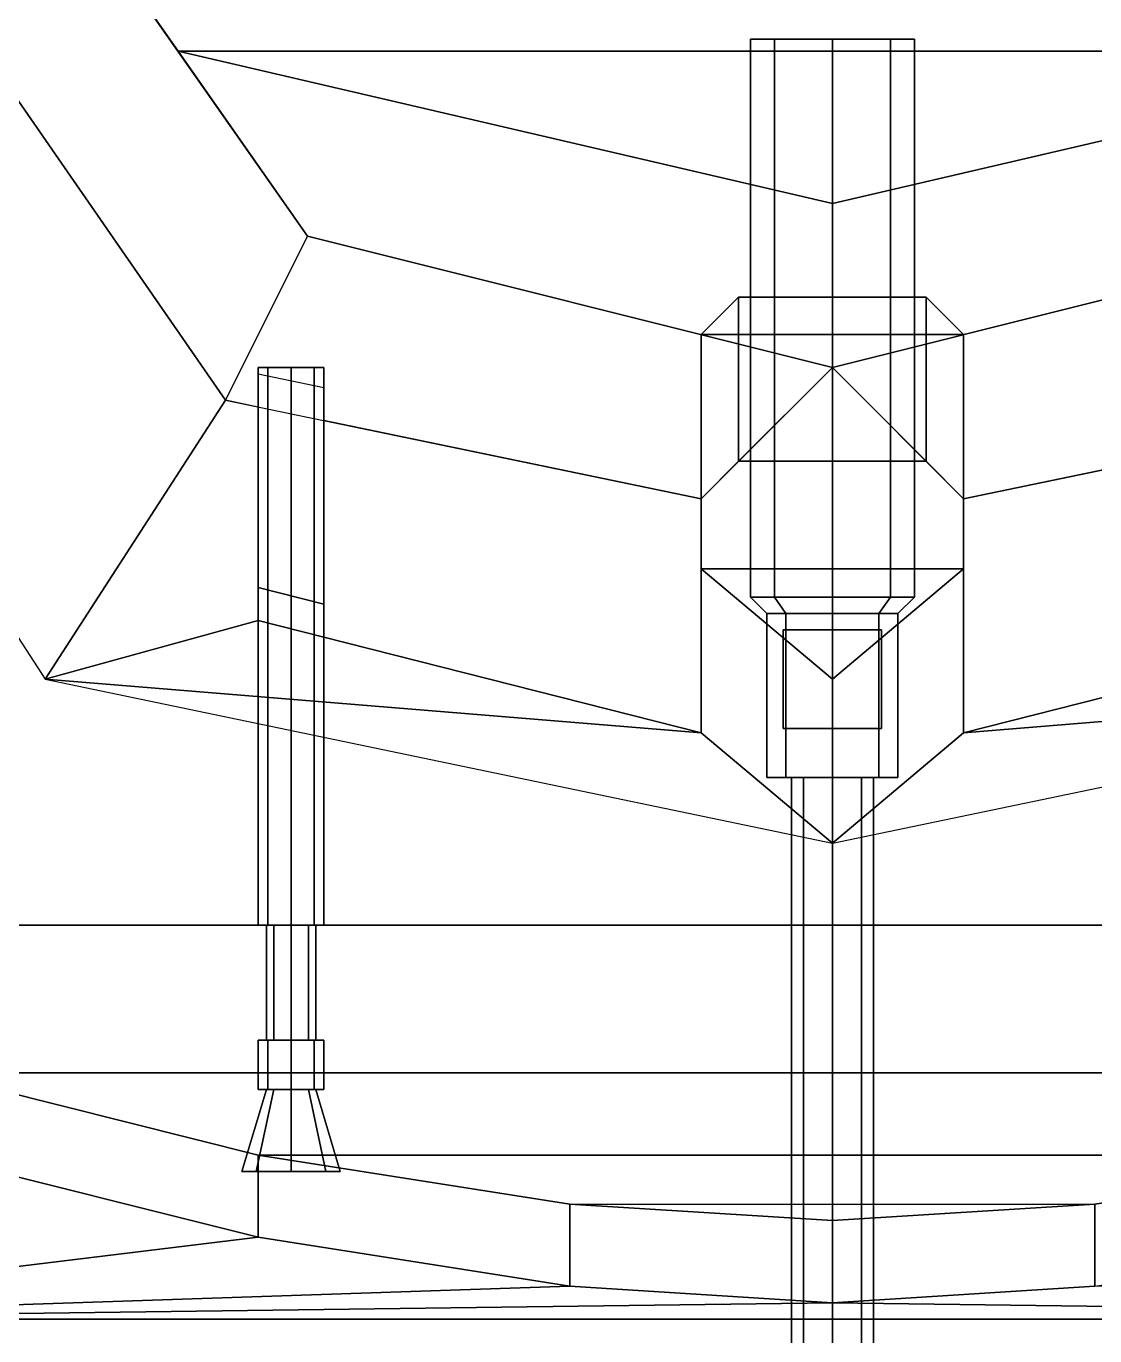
# Model space of a CAD drawing. Header units: millimetres. Extents: x -1.07 to 1.03, y -2.23 to 2.52.
# Drawn here: x -0.492 to 0.16, y -0.13 to 0.668 of the extents above; entities that cross this region are included whole.
import ezdxf

# ---------------------------------------------------------------- set-up
doc = ezdxf.new("R2010")
doc.units = ezdxf.units.MM
for name, color, linetype in [('gun', 1, 'Continuous'), ('sleeve', 5, 'Continuous'), ('turret', 2, 'Continuous')]:
    doc.layers.add(name, color=color, linetype=linetype)

msp = doc.modelspace()

# ---------------------------------------------------------------- linework, layer by layer
for points in [[(0.76, 0.12, 1.6), (0.76, 1.98, 1.6), (-0.76, 1.98, 1.6), (-0.76, 0.12, 1.6)], [(0.58, 1.97571, 0.3), (0.58, -0.69, 0.3), (-0.58, -0.69, 0.3), (-0.58, 1.97571, 0.3)], [(-0.55, 0.03, 1.6), (0.55, 0.03, 1.6), (0.76, 0.12, 1.6), (-0.76, 0.12, 1.6)], [(-0.35, -0.07, 1.65), (-0.35, -0.02, 1.65), (-0.55, 0.03, 1.65), (-0.55, -0.02, 1.65)], [(-0.35, -0.02, 1.65), (-0.35, -0.02, 1.6), (-0.55, 0.03, 1.6), (-0.55, 0.03, 1.65)], [(-0.35, -0.02, 1.6), (0.35, -0.02, 1.6), (0.55, 0.03, 1.6), (-0.55, 0.03, 1.6)], [(-0.55, -0.02, 1.6), (-0.76, -0.12, 1.6), (-0.76, -0.12, 1.6), (-0.35, -0.07, 1.6)], [(-0.55, -0.02, 1.65), (-0.55, -0.02, 1.6), (-0.35, -0.07, 1.6), (-0.35, -0.07, 1.65)], [(-0.16, -0.1, 1.65), (-0.16, -0.05, 1.65), (-0.35, -0.02, 1.65), (-0.35, -0.07, 1.65)], [(-0.16, -0.05, 1.65), (-0.16, -0.05, 1.6), (-0.35, -0.02, 1.6), (-0.35, -0.02, 1.65)], [(0.35, -0.02, 1.6), (-0.35, -0.02, 1.6), (-0.16, -0.05, 1.6), (0.16, -0.05, 1.6)], [(0.35, -0.07, 1.65), (0.35, -0.02, 1.65), (0.16, -0.05, 1.65), (0.16, -0.1, 1.65)], [(0.35, -0.02, 1.65), (0.35, -0.02, 1.6), (0.16, -0.05, 1.6), (0.16, -0.05, 1.65)], [(0, -0.11, 1.65), (0, -0.06, 1.65), (-0.16, -0.05, 1.65), (-0.16, -0.1, 1.65)], [(0, -0.06, 1.65), (0, -0.06, 1.6), (-0.16, -0.05, 1.6), (-0.16, -0.05, 1.65)], [(0.16, -0.1, 1.65), (0.16, -0.05, 1.65), (0, -0.06, 1.65), (0, -0.11, 1.65)], [(0.16, -0.05, 1.65), (0.16, -0.05, 1.6), (0, -0.06, 1.6), (0, -0.06, 1.65)], [(-0.35, -0.07, 1.6), (-0.76, -0.12, 1.6), (-0.76, -0.12, 1.6), (-0.16, -0.1, 1.6)], [(-0.35, -0.07, 1.65), (-0.35, -0.07, 1.6), (-0.16, -0.1, 1.6), (-0.16, -0.1, 1.65)], [(-0.16, -0.1, 1.6), (-0.76, -0.12, 1.6), (-0.76, -0.12, 1.6), (0, -0.11, 1.6)], [(-0.16, -0.1, 1.65), (-0.16, -0.1, 1.6), (0, -0.11, 1.6), (0, -0.11, 1.65)], [(0.16, -0.1, 1.6), (0.16, -0.1, 1.65), (0, -0.11, 1.65), (0, -0.11, 1.6)], [(0.76, -0.12, 1.6), (0.16, -0.1, 1.6), (0, -0.11, 1.6), (0.76, -0.12, 1.6)], [(0.76, -0.12, 1.6), (0, -0.11, 1.6), (-0.76, -0.12, 1.6), (0.76, -0.12, 1.6)], [(0.51, -0.14037, 1.55), (0.76, -0.12, 1.6), (-0.76, -0.12, 1.6), (-0.51, -0.14037, 1.55)]]:
    msp.add_3dface(points)
at = {"layer": 'gun'}
for points in [[(-0.34414, 0.46, 1.76414), (-0.35, 0.46, 1.75), (-0.35, 0.12, 1.75), (-0.34414, 0.12, 1.76414)], [(-0.35, 0.46, 1.75), (-0.34414, 0.46, 1.73586), (-0.34414, 0.12, 1.73586), (-0.35, 0.12, 1.75)], [(-0.33, 0.46, 1.77), (-0.34414, 0.46, 1.76414), (-0.34414, 0.12, 1.76414), (-0.33, 0.12, 1.77)], [(-0.34414, 0.46, 1.73586), (-0.33, 0.46, 1.73), (-0.33, 0.12, 1.73), (-0.34414, 0.12, 1.73586)], [(-0.31586, 0.46, 1.76414), (-0.33, 0.46, 1.77), (-0.33, 0.12, 1.77), (-0.31586, 0.12, 1.76414)], [(-0.33, 0.46, 1.73), (-0.31586, 0.46, 1.73586), (-0.31586, 0.12, 1.73586), (-0.33, 0.12, 1.73)], [(-0.31, 0.46, 1.75), (-0.31586, 0.46, 1.76414), (-0.31586, 0.12, 1.76414), (-0.31, 0.12, 1.75)], [(-0.31586, 0.46, 1.73586), (-0.31, 0.46, 1.75), (-0.31, 0.12, 1.75), (-0.31586, 0.12, 1.73586)], [(-0.01768, 0.21, 1.80768), (-0.025, 0.21, 1.79), (-0.025, -0.49, 1.79), (-0.01768, -0.49, 1.80768)], [(-0.025, 0.21, 1.79), (-0.01768, 0.21, 1.77232), (-0.01768, -0.49, 1.77232), (-0.025, -0.49, 1.79)], [(0, 0.21, 1.815), (-0.01768, 0.21, 1.80768), (-0.01768, -0.49, 1.80768), (0, -0.49, 1.815)], [(-0.01768, 0.21, 1.77232), (0, 0.21, 1.765), (0, -0.49, 1.765), (-0.01768, -0.49, 1.77232)], [(0.01768, 0.21, 1.80768), (0, 0.21, 1.815), (0, -0.49, 1.815), (0.01768, -0.49, 1.80768)], [(0, 0.21, 1.765), (0.01768, 0.21, 1.77232), (0.01768, -0.49, 1.77232), (0, -0.49, 1.765)], [(0.025, 0.21, 1.79), (0.01768, 0.21, 1.80768), (0.01768, -0.49, 1.80768), (0.025, -0.49, 1.79)], [(0.01768, 0.21, 1.77232), (0.025, 0.21, 1.79), (0.025, -0.49, 1.79), (0.01768, -0.49, 1.77232)], [(-0.34414, 0.12, 1.76414), (-0.35, 0.12, 1.75), (-0.345, 0.12, 1.75), (-0.34061, 0.12, 1.76061)], [(-0.35, 0.12, 1.75), (-0.34414, 0.12, 1.73586), (-0.34061, 0.12, 1.73939), (-0.345, 0.12, 1.75)], [(-0.34061, 0.12, 1.76061), (-0.345, 0.12, 1.75), (-0.345, 0.05, 1.75), (-0.34061, 0.05, 1.76061)], [(-0.345, 0.12, 1.75), (-0.34061, 0.12, 1.73939), (-0.34061, 0.05, 1.73939), (-0.345, 0.05, 1.75)], [(-0.33, 0.12, 1.77), (-0.34414, 0.12, 1.76414), (-0.34061, 0.12, 1.76061), (-0.33, 0.12, 1.765)], [(-0.34414, 0.12, 1.73586), (-0.33, 0.12, 1.73), (-0.33, 0.12, 1.735), (-0.34061, 0.12, 1.73939)], [(-0.33, 0.12, 1.765), (-0.34061, 0.12, 1.76061), (-0.34061, 0.05, 1.76061), (-0.33, 0.05, 1.765)], [(-0.34061, 0.12, 1.73939), (-0.33, 0.12, 1.735), (-0.33, 0.05, 1.735), (-0.34061, 0.05, 1.73939)], [(-0.31939, 0.12, 1.76061), (-0.33, 0.12, 1.765), (-0.33, 0.05, 1.765), (-0.31939, 0.05, 1.76061)], [(-0.33, 0.12, 1.735), (-0.31939, 0.12, 1.73939), (-0.31939, 0.05, 1.73939), (-0.33, 0.05, 1.735)], [(-0.33, 0.12, 1.73), (-0.31586, 0.12, 1.73586), (-0.31939, 0.12, 1.73939), (-0.33, 0.12, 1.735)], [(-0.31586, 0.12, 1.76414), (-0.33, 0.12, 1.77), (-0.33, 0.12, 1.765), (-0.31939, 0.12, 1.76061)], [(-0.315, 0.12, 1.75), (-0.31939, 0.12, 1.76061), (-0.31939, 0.05, 1.76061), (-0.315, 0.05, 1.75)], [(-0.31939, 0.12, 1.73939), (-0.315, 0.12, 1.75), (-0.315, 0.05, 1.75), (-0.31939, 0.05, 1.73939)], [(-0.31586, 0.12, 1.73586), (-0.31, 0.12, 1.75), (-0.315, 0.12, 1.75), (-0.31939, 0.12, 1.73939)], [(-0.31, 0.12, 1.75), (-0.31586, 0.12, 1.76414), (-0.31939, 0.12, 1.76061), (-0.315, 0.12, 1.75)], [(-0.34414, 0.05, 1.76414), (-0.35, 0.05, 1.75), (-0.35, 0.02, 1.75), (-0.34414, 0.02, 1.76414)], [(-0.35, 0.05, 1.75), (-0.34414, 0.05, 1.73586), (-0.34414, 0.02, 1.73586), (-0.35, 0.02, 1.75)], [(-0.34414, 0.05, 1.73586), (-0.35, 0.05, 1.75), (-0.345, 0.05, 1.75), (-0.34061, 0.05, 1.73939)], [(-0.35, 0.05, 1.75), (-0.34414, 0.05, 1.76414), (-0.34061, 0.05, 1.76061), (-0.345, 0.05, 1.75)], [(-0.33, 0.05, 1.77), (-0.34414, 0.05, 1.76414), (-0.34414, 0.02, 1.76414), (-0.33, 0.02, 1.77)], [(-0.34414, 0.05, 1.73586), (-0.33, 0.05, 1.73), (-0.33, 0.02, 1.73), (-0.34414, 0.02, 1.73586)], [(-0.33, 0.05, 1.73), (-0.34414, 0.05, 1.73586), (-0.34061, 0.05, 1.73939), (-0.33, 0.05, 1.735)], [(-0.34414, 0.05, 1.76414), (-0.33, 0.05, 1.77), (-0.33, 0.05, 1.765), (-0.34061, 0.05, 1.76061)], [(-0.31586, 0.05, 1.76414), (-0.33, 0.05, 1.77), (-0.33, 0.02, 1.77), (-0.31586, 0.02, 1.76414)], [(-0.33, 0.05, 1.73), (-0.31586, 0.05, 1.73586), (-0.31586, 0.02, 1.73586), (-0.33, 0.02, 1.73)], [(-0.33, 0.05, 1.77), (-0.31586, 0.05, 1.76414), (-0.31939, 0.05, 1.76061), (-0.33, 0.05, 1.765)], [(-0.31586, 0.05, 1.73586), (-0.33, 0.05, 1.73), (-0.33, 0.05, 1.735), (-0.31939, 0.05, 1.73939)], [(-0.31586, 0.05, 1.76414), (-0.31, 0.05, 1.75), (-0.315, 0.05, 1.75), (-0.31939, 0.05, 1.76061)], [(-0.31, 0.05, 1.75), (-0.31586, 0.05, 1.73586), (-0.31939, 0.05, 1.73939), (-0.315, 0.05, 1.75)], [(-0.31, 0.05, 1.75), (-0.31586, 0.05, 1.76414), (-0.31586, 0.02, 1.76414), (-0.31, 0.02, 1.75)], [(-0.31586, 0.05, 1.73586), (-0.31, 0.05, 1.75), (-0.31, 0.02, 1.75), (-0.31586, 0.02, 1.73586)], [(-0.35121, -0.03, 1.72879), (-0.36, -0.03, 1.75), (-0.345, 0.02, 1.75), (-0.34061, 0.02, 1.73939)], [(-0.36, -0.03, 1.75), (-0.35121, -0.03, 1.77121), (-0.34061, 0.02, 1.76061), (-0.345, 0.02, 1.75)], [(-0.33, -0.03, 1.72), (-0.35121, -0.03, 1.72879), (-0.34061, 0.02, 1.73939), (-0.33, 0.02, 1.735)], [(-0.35121, -0.03, 1.77121), (-0.33, -0.03, 1.78), (-0.33, 0.02, 1.765), (-0.34061, 0.02, 1.76061)], [(-0.34414, 0.02, 1.76414), (-0.35, 0.02, 1.75), (-0.345, 0.02, 1.75), (-0.34061, 0.02, 1.76061)], [(-0.35, 0.02, 1.75), (-0.34414, 0.02, 1.73586), (-0.34061, 0.02, 1.73939), (-0.345, 0.02, 1.75)], [(-0.33, 0.02, 1.77), (-0.34414, 0.02, 1.76414), (-0.34061, 0.02, 1.76061), (-0.33, 0.02, 1.765)], [(-0.34414, 0.02, 1.73586), (-0.33, 0.02, 1.73), (-0.33, 0.02, 1.735), (-0.34061, 0.02, 1.73939)], [(-0.30879, -0.03, 1.72879), (-0.33, -0.03, 1.72), (-0.33, 0.02, 1.735), (-0.31939, 0.02, 1.73939)], [(-0.33, -0.03, 1.78), (-0.30879, -0.03, 1.77121), (-0.31939, 0.02, 1.76061), (-0.33, 0.02, 1.765)], [(-0.33, 0.02, 1.73), (-0.31586, 0.02, 1.73586), (-0.31939, 0.02, 1.73939), (-0.33, 0.02, 1.735)], [(-0.31586, 0.02, 1.76414), (-0.33, 0.02, 1.77), (-0.33, 0.02, 1.765), (-0.31939, 0.02, 1.76061)], [(-0.3, -0.03, 1.75), (-0.30879, -0.03, 1.72879), (-0.31939, 0.02, 1.73939), (-0.315, 0.02, 1.75)], [(-0.30879, -0.03, 1.77121), (-0.3, -0.03, 1.75), (-0.315, 0.02, 1.75), (-0.31939, 0.02, 1.76061)], [(-0.31586, 0.02, 1.73586), (-0.31, 0.02, 1.75), (-0.315, 0.02, 1.75), (-0.31939, 0.02, 1.73939)], [(-0.31, 0.02, 1.75), (-0.31586, 0.02, 1.76414), (-0.31939, 0.02, 1.76061), (-0.315, 0.02, 1.75)], [(-0.30879, -0.03, 1.77121), (-0.36, -0.03, 1.75), (-0.35121, -0.03, 1.72879), (-0.3, -0.03, 1.75)], [(-0.33, -0.03, 1.78), (-0.35121, -0.03, 1.77121), (-0.36, -0.03, 1.75), (-0.30879, -0.03, 1.77121)], [(-0.3, -0.03, 1.75), (-0.35121, -0.03, 1.72879), (-0.33, -0.03, 1.72), (-0.30879, -0.03, 1.72879)]]:
    msp.add_3dface(points, dxfattribs=at)
at = {"layer": 'sleeve'}
for points in [[(-0.03536, 0.66, 1.82536), (-0.05, 0.66, 1.79), (-0.05, 0.32, 1.79), (-0.03536, 0.32, 1.82536)], [(-0.05, 0.66, 1.79), (-0.03536, 0.66, 1.75464), (-0.03536, 0.32, 1.75464), (-0.05, 0.32, 1.79)], [(0, 0.66, 1.84), (-0.03536, 0.66, 1.82536), (-0.03536, 0.32, 1.82536), (0, 0.32, 1.84)], [(-0.03536, 0.66, 1.75464), (0, 0.66, 1.74), (0, 0.32, 1.74), (-0.03536, 0.32, 1.75464)], [(0.03536, 0.66, 1.82536), (0, 0.66, 1.84), (0, 0.32, 1.84), (0.03536, 0.32, 1.82536)], [(0, 0.66, 1.74), (0.03536, 0.66, 1.75464), (0.03536, 0.32, 1.75464), (0, 0.32, 1.74)], [(0.05, 0.66, 1.79), (0.03536, 0.66, 1.82536), (0.03536, 0.32, 1.82536), (0.05, 0.32, 1.79)], [(0.03536, 0.66, 1.75464), (0.05, 0.66, 1.79), (0.05, 0.32, 1.79), (0.03536, 0.32, 1.75464)], [(-0.02828, 0.31, 1.76172), (-0.04, 0.31, 1.79), (-0.05, 0.32, 1.79), (-0.03536, 0.32, 1.75464)], [(-0.04, 0.31, 1.79), (-0.02828, 0.31, 1.81828), (-0.03536, 0.32, 1.82536), (-0.05, 0.32, 1.79)], [(0, 0.31, 1.75), (-0.02828, 0.31, 1.76172), (-0.03536, 0.32, 1.75464), (0, 0.32, 1.74)], [(-0.02828, 0.31, 1.81828), (0, 0.31, 1.83), (0, 0.32, 1.84), (-0.03536, 0.32, 1.82536)], [(0.02828, 0.31, 1.76172), (0, 0.31, 1.75), (0, 0.32, 1.74), (0.03536, 0.32, 1.75464)], [(0, 0.31, 1.83), (0.02828, 0.31, 1.81828), (0.03536, 0.32, 1.82536), (0, 0.32, 1.84)], [(0.04, 0.31, 1.79), (0.02828, 0.31, 1.76172), (0.03536, 0.32, 1.75464), (0.05, 0.32, 1.79)], [(0.02828, 0.31, 1.81828), (0.04, 0.31, 1.79), (0.05, 0.32, 1.79), (0.03536, 0.32, 1.82536)], [(-0.02828, 0.31, 1.81828), (-0.04, 0.31, 1.79), (-0.04, 0.21, 1.79), (-0.02828, 0.21, 1.81828)], [(-0.04, 0.31, 1.79), (-0.02828, 0.31, 1.76172), (-0.02828, 0.21, 1.76172), (-0.04, 0.21, 1.79)], [(0, 0.31, 1.83), (-0.02828, 0.31, 1.81828), (-0.02828, 0.21, 1.81828), (0, 0.21, 1.83)], [(-0.02828, 0.31, 1.76172), (0, 0.31, 1.75), (0, 0.21, 1.75), (-0.02828, 0.21, 1.76172)], [(0.02828, 0.31, 1.81828), (0, 0.31, 1.83), (0, 0.21, 1.83), (0.02828, 0.21, 1.81828)], [(0, 0.31, 1.75), (0.02828, 0.31, 1.76172), (0.02828, 0.21, 1.76172), (0, 0.21, 1.75)], [(0.04, 0.31, 1.79), (0.02828, 0.31, 1.81828), (0.02828, 0.21, 1.81828), (0.04, 0.21, 1.79)], [(0.02828, 0.31, 1.76172), (0.04, 0.31, 1.79), (0.04, 0.21, 1.79), (0.02828, 0.21, 1.76172)], [(0.03, 0.24, 1.86), (0.03, 0.3, 1.86), (-0.03, 0.3, 1.86), (-0.03, 0.24, 1.86)], [(-0.03, 0.24, 1.86), (-0.03, 0.3, 1.86), (-0.03, 0.3, 1.81414), (-0.03, 0.24, 1.81414)], [(0, 0.3, 1.83), (-0.03, 0.3, 1.86), (0.03, 0.3, 1.86), (0, 0.3, 1.83)], [(0, 0.3, 1.83), (-0.02828, 0.3, 1.81828), (-0.03, 0.3, 1.86), (0, 0.3, 1.83)], [(-0.02828, 0.3, 1.81828), (-0.03, 0.3, 1.81414), (-0.03, 0.3, 1.86), (-0.02828, 0.3, 1.81828)], [(0.02828, 0.3, 1.81828), (0, 0.3, 1.83), (0.03, 0.3, 1.86), (0.02828, 0.3, 1.81828)], [(0.03, 0.3, 1.81414), (0.02828, 0.3, 1.81828), (0.03, 0.3, 1.86), (0.03, 0.3, 1.81414)], [(0.03, 0.24, 1.81414), (0.03, 0.3, 1.81414), (0.03, 0.3, 1.86), (0.03, 0.24, 1.86)], [(0, 0.24, 1.83), (0.03, 0.24, 1.86), (-0.03, 0.24, 1.86), (0, 0.24, 1.83)], [(-0.02828, 0.24, 1.81828), (0, 0.24, 1.83), (-0.03, 0.24, 1.86), (-0.02828, 0.24, 1.81828)], [(-0.03, 0.24, 1.81414), (-0.02828, 0.24, 1.81828), (-0.03, 0.24, 1.86), (-0.03, 0.24, 1.81414)], [(0, 0.24, 1.83), (0.02828, 0.24, 1.81828), (0.03, 0.24, 1.86), (0, 0.24, 1.83)], [(0.02828, 0.24, 1.81828), (0.03, 0.24, 1.81414), (0.03, 0.24, 1.86), (0.02828, 0.24, 1.81828)], [(0.02828, 0.21, 1.76172), (0.04, 0.21, 1.79), (-0.04, 0.21, 1.79), (-0.02828, 0.21, 1.76172)], [(0.04, 0.21, 1.79), (0.02828, 0.21, 1.81828), (-0.02828, 0.21, 1.81828), (-0.04, 0.21, 1.79)], [(0.02828, 0.21, 1.81828), (0, 0.21, 1.83), (0, 0.21, 1.83), (-0.02828, 0.21, 1.81828)], [(0.02828, 0.21, 1.76172), (-0.02828, 0.21, 1.76172), (0, 0.21, 1.75)]]:
    msp.add_3dface(points, dxfattribs=at)
at = {"layer": 'turret'}
for points in [[(-0.46, 0.74, 2.04), (-0.55, 0.7, 1.83), (-0.37, 0.44, 1.83), (-0.32, 0.54, 2.04)], [(0.39894, 0.65278, 2.08), (0.46, 0.74, 2.08), (-0.46, 0.74, 2.08), (-0.39894, 0.65278, 2.08)], [(-0.46, 0.74, 2.08), (-0.46, 0.74, 2.04), (-0.39894, 0.65278, 2.04), (-0.39894, 0.65278, 2.08)], [(-0.55, 0.7, 1.83), (-0.72, 0.64, 1.6), (-0.48, 0.27, 1.6), (-0.37, 0.44, 1.83)], [(0, 0.56, 2.08), (0.39894, 0.65278, 2.08), (-0.39894, 0.65278, 2.08), (0, 0.56, 2.08)], [(-0.39894, 0.65278, 2.04), (-0.32, 0.54, 2.04), (0, 0.46, 2.04), (0, 0.56, 2.04)], [(-0.39894, 0.65278, 2.08), (-0.39894, 0.65278, 2.04), (0, 0.56, 2.04), (0, 0.56, 2.08)], [(0, 0.56, 2.04), (0, 0.46, 2.04), (0.32, 0.54, 2.04), (0.39894, 0.65278, 2.04)], [(0, 0.56, 2.08), (0, 0.56, 2.04), (0.39894, 0.65278, 2.04), (0.39894, 0.65278, 2.08)], [(-0.32, 0.54, 2.04), (-0.37, 0.44, 1.83), (-0.08, 0.38, 1.83), (0, 0.46, 2.04)], [(0, 0.46, 2.04), (0.08, 0.38, 1.83), (0.37, 0.44, 1.83), (0.32, 0.54, 2.04)], [(-0.08, 0.48, 1.83), (-0.05714, 0.50286, 1.89), (-0.05714, 0.40286, 1.89), (-0.08, 0.38, 1.83)], [(-0.08, 0.48, 1.83), (0.08, 0.48, 1.83), (0.05714, 0.50286, 1.89), (-0.05714, 0.50286, 1.89)], [(-0.05714, 0.50286, 1.89), (0.05714, 0.50286, 1.89), (0.05714, 0.40286, 1.89), (-0.05714, 0.40286, 1.89)], [(0.05714, 0.50286, 1.89), (0.08, 0.48, 1.83), (0.08, 0.38, 1.83), (0.05714, 0.40286, 1.89)], [(-0.08, 0.33729, 1.68), (-0.08, 0.48, 1.83), (-0.08, 0.38, 1.83), (-0.08, 0.23729, 1.68)], [(0.08, 0.33729, 1.68), (0.08, 0.48, 1.83), (-0.08, 0.48, 1.83), (-0.08, 0.33729, 1.68)], [(0.08, 0.48, 1.83), (0.08, 0.33729, 1.68), (0.08, 0.23729, 1.68), (0.08, 0.38, 1.83)], [(-0.35, 0.45586, 1.83), (-0.35, 0.32584, 1.68), (-0.31, 0.31568, 1.68), (-0.31, 0.44759, 1.83)], [(-0.35, 0.43586, 1.83), (-0.35, 0.30584, 1.68), (-0.35, 0.32584, 1.68), (-0.35, 0.45586, 1.83)], [(0, 0.46, 2.04), (-0.05714, 0.40286, 1.89), (0.05714, 0.40286, 1.89), (0, 0.46, 2.04)], [(-0.31, 0.44759, 1.83), (-0.31, 0.31568, 1.68), (-0.31, 0.29568, 1.68), (-0.31, 0.42759, 1.83)], [(-0.37, 0.44, 1.83), (-0.48, 0.27, 1.6), (-0.35, 0.30584, 1.68), (-0.35, 0.43586, 1.83)], [(-0.31, 0.42759, 1.83), (-0.31, 0.29568, 1.68), (-0.08, 0.23729, 1.68), (-0.08, 0.38, 1.83)], [(0.08, 0.38, 1.83), (0.08, 0.23729, 1.68), (0.31, 0.29568, 1.68), (0.31, 0.42759, 1.83)], [(0, 0.27, 1.6), (-0.08, 0.33729, 1.68), (-0.08, 0.23729, 1.68), (0, 0.17, 1.6)], [(0, 0.27, 1.6), (0.08, 0.33729, 1.68), (-0.08, 0.33729, 1.68), (0, 0.27, 1.6)], [(0.08, 0.33729, 1.68), (0, 0.27, 1.6), (0, 0.17, 1.6), (0.08, 0.23729, 1.68)], [(-0.35, 0.32584, 1.68), (-0.35, 0.30584, 1.68), (-0.31, 0.29568, 1.68), (-0.31, 0.31568, 1.68)], [(-0.35, 0.30584, 1.68), (-0.48, 0.27, 1.6), (-0.08, 0.23729, 1.68), (-0.31, 0.29568, 1.68)], [(0.31, 0.29568, 1.68), (0.08, 0.23729, 1.68), (0.48, 0.27, 1.6), (0.35, 0.30584, 1.68)], [(-0.48, 0.27, 1.6), (-0.48, 0.27, 1.6), (0, 0.17, 1.6), (-0.08, 0.23729, 1.68)], [(0.08, 0.23729, 1.68), (0, 0.17, 1.6), (0.48, 0.27, 1.6), (0.08, 0.23729, 1.68)]]:
    msp.add_3dface(points, dxfattribs=at)

doc.saveas('drawing.dxf')
